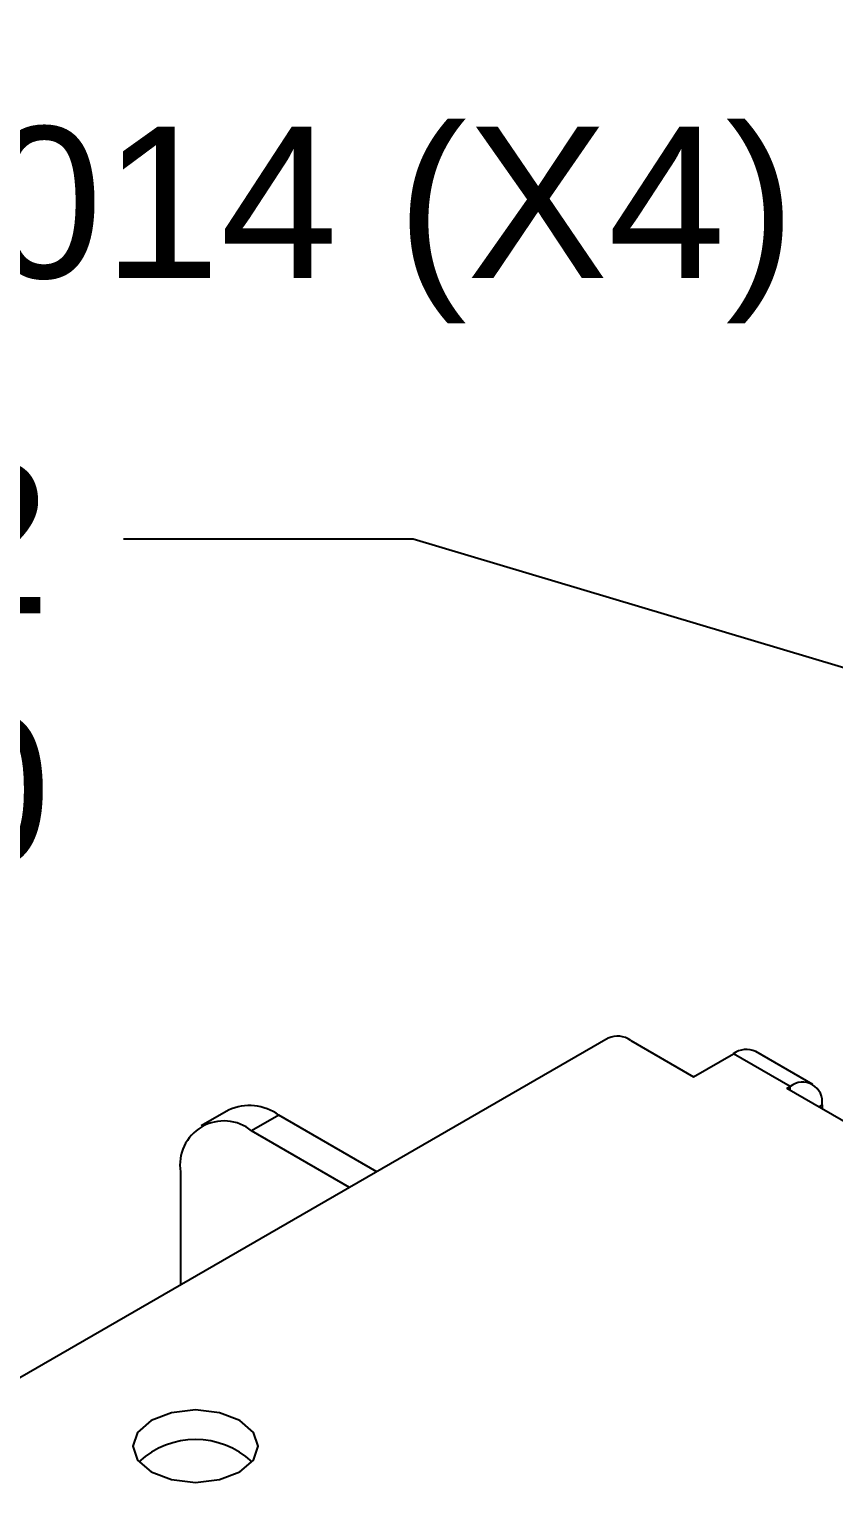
# Model space of a CAD drawing. Extents: x 0 to 10.8, y -12.4 to 0.
# Drawn here: x 2.276 to 3.276, y -8.413 to -6.602 of the extents above; entities that cross this region are included whole.
import ezdxf
from ezdxf import colors
from ezdxf.entities.mleader import LeaderData, LeaderLine
from ezdxf.math import Vec2, Vec3

# ---------------------------------------------------------------- set-up
doc = ezdxf.new("R2010")
doc.units = 0
doc.header["$LTSCALE"] = 0.5
doc.header["$MEASUREMENT"] = 0
doc.layers.add('FAB DWG', color=221, linetype='CONTINUOUS')
doc.layers.add('Mounting', color=4, linetype='CONTINUOUS')
doc.styles.get("Standard").update_dxf_attribs({"font": 'arial.ttf'})

msp = doc.modelspace()

# ---------------------------------------------------------------- linework, layer by layer
at = {"layer": 'Mounting', "linetype": 'Continuous', "lineweight": 25, "transparency": 16777216}
for p, q in [((2.9955, -7.8566), (1.5813, -8.673)), ((3.0234, -7.8594), (3.1014, -7.9045)), ((3.1014, -7.9045), (3.1509, -7.8759)), ((3.2216, -7.9167), (3.1509, -7.8759)), ((3.2495, -7.914), (3.1788, -7.8731)), ((3.2174, -7.9192), (3.2216, -7.9167)), ((4.3134, -8.5519), (3.2174, -7.9192)), ((3.2216, -7.9216), (3.2216, -7.9167)), ((2.5237, -7.9461), (2.4899, -7.9656)), ((3.2569, -7.9419), (3.2611, -7.9395)), ((3.2611, -7.9395), (3.2611, -7.9444)), ((2.5862, -7.9522), (2.5524, -7.9718)), ((2.708, -8.0226), (2.5862, -7.9522)), ((2.6742, -8.0421), (2.5524, -7.9718)), ((2.464, -8.0228), (2.464, -8.1635))]:
    msp.add_line(p, q, dxfattribs=at)
at = {"layer": 'Mounting', "linetype": 'Continuous', "lineweight": 25, "transparency": 16777216, "flags": 128}
msp.add_lwpolyline([(2.4276, -8.3955), (2.4529, -8.4053), (2.4827, -8.4087), (2.5126, -8.4053), (2.5379, -8.3955), (2.5548, -8.3809), (2.5607, -8.3637), (2.5548, -8.3465), (2.5379, -8.3319), (2.5126, -8.3221), (2.4827, -8.3187), (2.4529, -8.3221), (2.4276, -8.3319), (2.4107, -8.3465), (2.4047, -8.3637), (2.4107, -8.3809), (2.4276, -8.3955)], dxfattribs=at)
at = {"layer": 'Mounting', "linetype": 'Continuous', "lineweight": 25, "transparency": 16777216}
for centre, radius, start, end in [((3.007, -7.8822), 0.0281, 54.3817, 114.3076), ((3.1672, -7.8987), 0.0281, 65.6924, 125.6183), ((3.237, -7.9356), 0.0244, 350.7863, 129.2035), ((2.5496, -8.0033), 0.0629, 54.3825, 114.307), ((2.5179, -8.0141), 0.0546, 50.7968, 189.2141), ((2.4827, -8.4585), 0.103, 46.9635, 133.0364)]:
    msp.add_arc(centre, radius, start, end, dxfattribs=at)

# ---------------------------------------------------------------- leaders
at = {"layer": 'FAB DWG', "transparency": 16777216}
ml = msp.add_multileader_mtext('Standard', dxfattribs=at)
ml.set_content('*BEND TABS DOWN', color=256)
ml.set_leader_properties()
ml.build(insert=Vec2(0, 0))
ml.multileader.update_dxf_attribs({"dogleg_length": 0.36, "arrow_head_size": 0.35})
ctx = ml.context
ctx.base_point, ctx.char_height, ctx.arrow_head_size, ctx.landing_gap_size, ctx.plane_origin = Vec3(2.6402, -4.8903), 0.188, 0.35, 0.09, Vec3(2.336, -0.822)
ctx.text_align_type = 2
notes = []
notes.append((ctx, [(0, (1, 1, 0), (5.6458, -4.8903), (-1, 0), 0.36, [(0, [(6.4971, -6.8824)], 0, [])])]))
ctx.mtext.insert, ctx.mtext.alignment, ctx.mtext.flow_direction = Vec3(5.1958, -4.7947), 3, 5
ml = msp.add_multileader_mtext('Standard', dxfattribs=at)
ml.set_content('BK00664\\P"CONNECTING BRACKET"', color=256)
ml.set_leader_properties()
ml.build(insert=Vec2(0, 0))
ml.multileader.update_dxf_attribs({"dogleg_length": 0.36, "arrow_head_size": 0.35})
ctx = ml.context
ctx.base_point, ctx.char_height, ctx.arrow_head_size, ctx.landing_gap_size, ctx.plane_origin = Vec3(0.3427, -6.0215), 0.188, 0.35, 0.09, Vec3(5.8852, 5.7538)
ctx.text_align_type = 2
notes.append((ctx, [(0, (1, 1, 0), (4.1237, -6.0215), (-1, 0), 0.36, [(0, [(5.4364, -6.5842)], 0, [])])]))
ctx.mtext.insert, ctx.mtext.alignment, ctx.mtext.flow_direction = Vec3(3.6737, -5.9259), 3, 5
ml = msp.add_multileader_mtext('Standard', dxfattribs=at)
ml.set_content('PN00014 (X4)', color=256)
ml.set_leader_properties()
ml.build(insert=Vec2(0, 0))
ml.multileader.update_dxf_attribs({"dogleg_length": 0.36, "arrow_head_size": 0.35})
ctx = ml.context
ctx.base_point, ctx.char_height, ctx.arrow_head_size, ctx.landing_gap_size, ctx.plane_origin = Vec3(1.504, -6.8454), 0.188, 0.35, 0.09, Vec3(8.9712, 4.6797)
ctx.text_align_type = 2
notes.append((ctx, [(0, (1, 1, 0), (3.6786, -6.8454), (-1, 0), 0.36, [(0, [(5.1749, -8.6448)], 0, [])])]))
ctx.mtext.insert, ctx.mtext.alignment, ctx.mtext.flow_direction = Vec3(3.2286, -6.7237), 3, 5
ml = msp.add_multileader_mtext('Standard', dxfattribs=at)
ml.set_content('#8-32 SCREW X2\\PHW83201-00', color=256)
ml.set_leader_properties()
ml.build(insert=Vec2(0, 0))
ml.multileader.update_dxf_attribs({"dogleg_length": 0.36, "arrow_head_size": 0.35})
ctx = ml.context
ctx.base_point, ctx.char_height, ctx.arrow_head_size, ctx.landing_gap_size, ctx.plane_origin = Vec3(0.1133, -7.2362), 0.188, 0.35, 0.09, Vec3(10.3302, 2.9441)
ctx.text_align_type = 2
notes.append((ctx, [(0, (1, 1, 0), (2.7532, -7.2362), (-1, 0), 0.36, [(0, [(3.7653, -7.5389)], 0, [])])]))
ctx.mtext.insert, ctx.mtext.alignment, ctx.mtext.flow_direction = Vec3(2.3032, -7.1405), 3, 5
for ctx, leaders in notes:
    for number, flags, end, landing, length, lines in leaders:
        leader = LeaderData()
        leader.index, (leader.has_last_leader_line, leader.has_dogleg_vector, leader.attachment_direction) = number, flags
        leader.last_leader_point, leader.dogleg_vector, leader.dogleg_length = Vec3(end), Vec3(landing), length
        for number, points, colour, breaks in lines:
            line = LeaderLine()
            line.index, line.vertices, line.color, line.breaks = number, Vec3.list(points), colors.encode_raw_color(colour), breaks
            leader.lines.append(line)
        ctx.leaders.append(leader)

doc.saveas('drawing.dxf')
